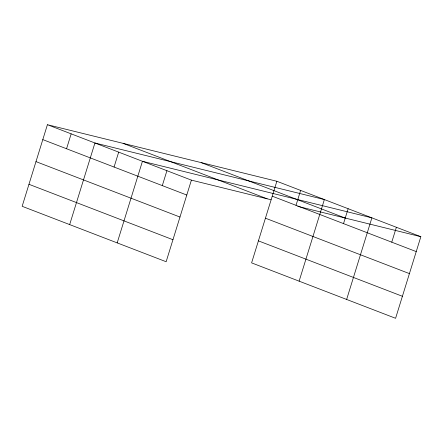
<?xml version="1.0" encoding="UTF-8"?>
<svg xmlns="http://www.w3.org/2000/svg" width="443" height="443" viewBox="0 0 443 443"><rect width="100%" height="100%" fill="white"/><g stroke="black" fill="none" stroke-linecap="round" stroke-linejoin="round"><path stroke-width="0.66" d="M47.412 124.704L22.15 206.305L166.142 261.73L191.398 180.129L47.412 124.704L276.858 181.27L420.85 236.695L395.588 318.295L251.602 262.871L276.858 181.27M66.555 148.754L71.168 133.852M69.667 224.595L94.924 142.995L324.376 199.56L299.119 281.161M114.072 167.044L118.685 152.137M117.185 242.886L142.441 161.285L371.893 217.851L346.636 299.451M162.304 185.611L166.922 170.705M296.007 205.325L300.62 190.418M343.519 223.61L348.137 208.708M391.756 242.177L396.374 227.27M191.398 180.129L271.116 199.782M297.79 206.355L420.85 236.695M201.144 162.603L345.13 218.028M272.246 196.177L416.237 251.602M123.126 143.371L267.118 198.796M265.435 218.189L409.421 273.608M42.794 139.611L186.785 195.036M258.413 240.865L402.405 296.284M35.983 161.623L179.974 217.042M28.961 184.299L172.953 239.718"/></g></svg>
